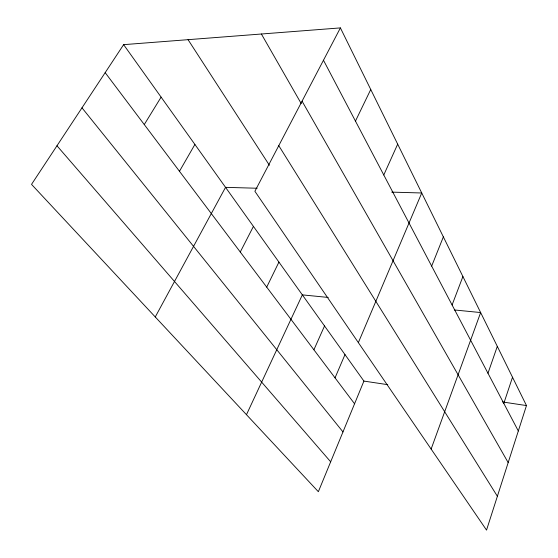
<?xml version="1.0" encoding="UTF-8"?>
<svg xmlns="http://www.w3.org/2000/svg" width="558" height="558" viewBox="0 0 558 558"><rect width="100%" height="100%" fill="white"/><g stroke="black" fill="none" stroke-linecap="round" stroke-linejoin="round"><path stroke-width="0.84" d="M340.401 27.9L526.473 405.568L486.534 530.1L254.887 191.282L340.401 27.9L123.625 44.654L31.527 184.377L318.353 491.71L363.914 381.086L123.625 44.654M503.811 403.385L512.516 377.243M487.978 373.253L497.304 346.365M431.132 449.071L480.647 312.557L454.31 309.948M452.092 304.975L462.903 276.538M431.662 266.103L443.359 236.878M358.355 342.619L421.736 192.984L391.716 192.119M335.037 377.85L344.99 354.588M313.896 349.782L324.533 325.949M383.778 174.975L397.68 144.152M246.469 414.685L302.338 294.875L328.237 297.442M355.46 121.1L370.749 89.496M266.71 287.126L278.93 262.1M240.268 252.021L253.43 226.388M155.263 316.958L225.537 187.342L257.154 188.248M179.467 171.285L194.902 144.452M144.271 124.56L161.109 97.127M363.914 381.086L387.733 384.671M502.493 401.955L526.473 405.568M56.972 145.778L330.671 461.801M81.984 107.827L342.975 431.92M105.176 72.645L354.567 403.783M188.06 39.674L269.395 165.259M278.77 145.652L497.38 496.278M261.388 34.003L301.215 103.565M302.059 101.165L508.178 462.603M323.473 60.236L518.319 430.985"/></g></svg>
